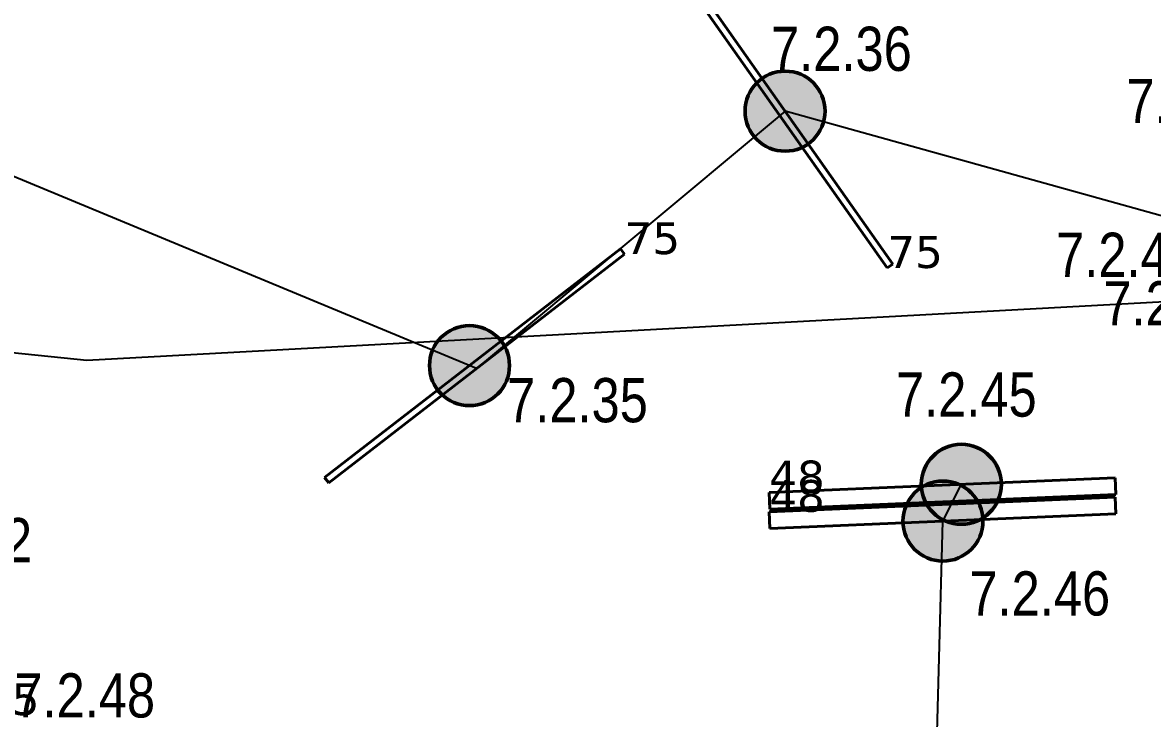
# Model space of a CAD drawing. Header units: millimetres. Extents: x -243740 to 150609, y -473655 to -165121.
# Drawn here: x 3897 to 10288, y -389779 to -385843 of the extents above; entities that cross this region are included whole.
import ezdxf
from ezdxf.enums import TextEntityAlignment as Align

# ---------------------------------------------------------------- set-up
doc = ezdxf.new("R2010")
doc.units = ezdxf.units.MM
doc.linetypes.add('Штрих', pattern=[6.35, 3.175, -3.175])
for name, color, linetype in [('_Гр.ЩД-1C.10.4.I6.1', 6, 'Continuous'), ('_Гр.ЩД-1C.10.4.I6.2', 6, 'Continuous'), ('Вставка', 252, 'Continuous')]:
    doc.layers.add(name, color=color, linetype=linetype)
for name, color, linetype, lineweight in [('_освещение_dali', 3, 'Continuous', 50), ('A-ANNO-DIMS', 7, 'Continuous', 9), ('DLX_FL1_LUM 222', 5, 'Continuous', 40), ('DLX_LUM 17', 5, 'Continuous', 40), ('АР_монолит', 252, 'Continuous', 50), ('ПК', 252, 'Continuous', 30)]:
    doc.layers.add(name, color=color, linetype=linetype, lineweight=lineweight)
doc.styles.add('GOST 2.304', font='')
doc.styles.get("Standard").update_dxf_attribs({"font": 'ARIALN.TTF'})
doc.styles.add('TableTextStyle', font='')
doc.styles.get('GOST 2.304').set_extended_font_data('GOST Common')
doc.styles.get('TableTextStyle').set_extended_font_data('VERDANA.TTF')
doc.linetypes.add('Truba', pattern='A,3e-05,[4,MSH_7,S=1,R=0,X=0,Y=0],-3.022072', length=3.022102)
doc.dimstyles.new('М-200', dxfattribs={"dimtxt": 400, "dimasz": 160, "dimexe": 200, "dimexo": 400, "dimgap": 50, "dimtad": 1, "dimdec": 0, "dimzin": 0, "dimdsep": 46, "dimtxsty": 'GOST 2.304', "dimblk": 'ARCHTICK', "dimcen": 180, "dimdle": 200, "dimadec": 0, "dimazin": 0, "dimtfac": 1, "dimtdec": 0, "dimtmove": 1, "dimatfit": 0, "dimfxl": 1, "dimtolj": 1, "dimtzin": 0, "dimarcsym": 0})

# ---------------------------------------------------------------- blocks, each defined once
blk = doc.blocks.new('_ArchTick')
at = {"color": 0, "linetype": 'ByBlock', "const_width": 0.15}
blk.add_lwpolyline([(-0.5, -0.5), (0.5, 0.5)], dxfattribs=at)
blk = doc.blocks.new('*D46')
at = {"layer": 'A-ANNO-DIMS', "color": 0, "lineweight": -2, "transparency": 16777216}
blk.add_arc((-165703.8, -113309.3), 107894.2, 269.999998, 325.999999, dxfattribs=at)
at = {"layer": 'Defpoints', "color": 0, "lineweight": 30, "transparency": 16777216}
for p in [(-165703.8, -113309.3), (-165703.8, -113309.3), (-75741.3, -173989.8), (-131171, -215527.9), (-165703.8, -221903.3)]:
    blk.add_point(p, dxfattribs=at)
at = {"layer": 'A-ANNO-DIMS', "color": 0, "lineweight": -2, "transparency": 16777216, "xscale": 160, "yscale": 160, "zscale": 160}
for p, rotation in [((-76255.4, -173643), 55.99999895826774), ((-165703.8, -221203.5), 179.9999981265246)]:
    blk.add_blockref('_ArchTick', p, dxfattribs=dict(at, rotation=rotation))
at = {"layer": 'A-ANNO-DIMS', "color": 0, "transparency": 16777216, "insert": (-114299.5, -207822), "char_height": 400, "attachment_point": 5, "rotation": 28.54122, "style": 'GOST 2.304'}
blk.add_mtext('\\A1;56,0%%D', dxfattribs=at)
blk = doc.blocks.new('A$Caabd1818')
at = {"layer": 'DLX_FL1_LUM 222'}
for points in [[(4151.4, 9021.4, 0), (6107.6, 9104, 0)], [(6107.6, 9104, 0), (4151.4, 9021.4, 0)], [(6107.6, 9104, 0), (4151.4, 9021.4, 0)], [(4151.4, 9021.4, 0), (6107.6, 9104, 0)], [(6107.6, 9104, 0), (6107.6, 9104, 0)], [(6107.6, 9104, 0), (6111.6, 9010.1, 0)], [(6111.6, 9010.1, 0), (6107.6, 9104, 0)], [(6107.6, 9104, 0), (6107.6, 9104, 0)], [(6111.6, 9010.1, 0), (6107.6, 9104, 0)], [(6107.6, 9104, 0), (6111.6, 9010.1, 0)], [(4155.3, 8927.5, 0), (4151.4, 9021.4, 0)], [(4151.4, 9021.4, 0), (4151.4, 9021.4, 0)], [(4151.4, 9021.4, 0), (4155.3, 8927.5, 0)], [(4151.4, 9021.4, 0), (4151.4, 9021.4, 0)], [(4151.4, 9021.4, 0), (4155.3, 8927.5, 0)], [(4155.3, 8927.5, 0), (4151.4, 9021.4, 0)], [(4151.4, 8911.7, 0), (6107.6, 8994.3, 0)], [(6107.6, 8994.3, 0), (4151.4, 8911.7, 0)], [(6107.6, 8994.3, 0), (4151.4, 8911.7, 0)], [(4151.4, 8911.7, 0), (6107.6, 8994.3, 0)], [(6111.6, 9010.1, 0), (4155.3, 8927.5, 0)], [(4155.3, 8927.5, 0), (6111.6, 9010.1, 0)], [(4155.3, 8927.5, 0), (6111.6, 9010.1, 0)], [(6111.6, 9010.1, 0), (4155.3, 8927.5, 0)], [(6107.6, 8994.3, 0), (6107.6, 8994.3, 0)], [(6107.6, 8994.3, 0), (6111.6, 8900.4, 0)], [(6111.6, 8900.4, 0), (6107.6, 8994.3, 0)], [(6107.6, 8994.3, 0), (6107.6, 8994.3, 0)], [(6111.6, 8900.4, 0), (6107.6, 8994.3, 0)], [(6107.6, 8994.3, 0), (6111.6, 8900.4, 0)], [(6111.6, 9010.1, 0), (6111.6, 9010.1, 0)], [(6111.6, 9010.1, 0), (6111.6, 9010.1, 0)], [(4155.3, 8817.8, 0), (4151.4, 8911.7, 0)], [(4151.4, 8911.7, 0), (4151.4, 8911.7, 0)], [(4151.4, 8911.7, 0), (4155.3, 8817.8, 0)], [(4151.4, 8911.7, 0), (4151.4, 8911.7, 0)], [(4151.4, 8911.7, 0), (4155.3, 8817.8, 0)], [(4155.3, 8817.8, 0), (4151.4, 8911.7, 0)], [(4155.3, 8927.5, 0), (4155.3, 8927.5, 0)], [(4155.3, 8927.5, 0), (4155.3, 8927.5, 0)], [(6111.6, 8900.4, 0), (4155.3, 8817.8, 0)], [(4155.3, 8817.8, 0), (6111.6, 8900.4, 0)], [(4155.3, 8817.8, 0), (6111.6, 8900.4, 0)], [(6111.6, 8900.4, 0), (4155.3, 8817.8, 0)], [(6111.6, 8900.4, 0), (6111.6, 8900.4, 0)], [(6111.6, 8900.4, 0), (6111.6, 8900.4, 0)], [(4155.3, 8817.8, 0), (4155.3, 8817.8, 0)], [(4155.3, 8817.8, 0), (4155.3, 8817.8, 0)]]:
    blk.add_polyline3d(points, dxfattribs=at)
at = {"layer": 'DLX_LUM 17'}
for points in [[(4819, 10291.2, 0), (3600.8, 12021.4, 0)], [(3600.8, 12021.4, 0), (4819, 10291.2, 0)], [(3600.8, 12021.4, 0), (4819, 10291.2, 0)], [(4819, 10291.2, 0), (3600.8, 12021.4, 0)], [(3631.9, 12043.2, 0), (4850.1, 10313.1, 0)], [(4850.1, 10313.1, 0), (3631.9, 12043.2, 0)], [(4850.1, 10313.1, 0), (3631.9, 12043.2, 0)], [(3631.9, 12043.2, 0), (4850.1, 10313.1, 0)], [(1636.1, 9105, 0), (3309.7, 10399.8, 0)], [(3309.7, 10399.8, 0), (1636.1, 9105, 0)], [(3309.7, 10399.8, 0), (1636.1, 9105, 0)], [(1636.1, 9105, 0), (3309.7, 10399.8, 0)], [(3333, 10369.8, 0), (1659.3, 9075, 0)], [(1659.3, 9075, 0), (3333, 10369.8, 0)], [(1659.3, 9075, 0), (3333, 10369.8, 0)], [(3333, 10369.8, 0), (1659.3, 9075, 0)], [(3309.7, 10399.8, 0), (3309.7, 10399.8, 0)], [(3309.7, 10399.8, 0), (3333, 10369.8, 0)], [(3333, 10369.8, 0), (3309.7, 10399.8, 0)], [(3309.7, 10399.8, 0), (3309.7, 10399.8, 0)], [(3333, 10369.8, 0), (3309.7, 10399.8, 0)], [(3309.7, 10399.8, 0), (3333, 10369.8, 0)], [(3333, 10369.8, 0), (3333, 10369.8, 0)], [(3333, 10369.8, 0), (3333, 10369.8, 0)], [(4850.1, 10313.1, 0), (4819, 10291.2, 0)], [(4819, 10291.2, 0), (4850.1, 10313.1, 0)], [(4819, 10291.2, 0), (4850.1, 10313.1, 0)], [(4850.1, 10313.1, 0), (4819, 10291.2, 0)], [(4819, 10291.2, 0), (4819, 10291.2, 0)], [(4819, 10291.2, 0), (4819, 10291.2, 0)], [(4850.1, 10313.1, 0), (4850.1, 10313.1, 0)], [(4850.1, 10313.1, 0), (4850.1, 10313.1, 0)], [(1659.3, 9075, 0), (1636.1, 9105, 0)], [(1636.1, 9105, 0), (1636.1, 9105, 0)], [(1636.1, 9105, 0), (1659.3, 9075, 0)], [(1636.1, 9105, 0), (1636.1, 9105, 0)], [(1636.1, 9105, 0), (1659.3, 9075, 0)], [(1659.3, 9075, 0), (1636.1, 9105, 0)], [(1659.3, 9075, 0), (1659.3, 9075, 0)], [(1659.3, 9075, 0), (1659.3, 9075, 0)]]:
    blk.add_polyline3d(points, dxfattribs=at)
blk = doc.blocks.new('A$Cab2378fa')
at = {"lineweight": 25, "true_color": 0xfff5f5}
h = blk.add_hatch(color=7, dxfattribs=at)
h.dxf.hatch_style = 1
h.paths.add_polyline_path([(0, 0), (-141.6, -170.3, 0.174923), (3, -222.4, 0.197808), (162.3, -156.8)])
h.paths.add_polyline_path([(-163.2, 157.6), (0, 0), (147.8, 177.8, 0.175398), (3, 230.2, 0.209014)])
at = {"lineweight": 25}
h = blk.add_hatch(color=0, dxfattribs=at)
h.paths.add_polyline_path([(162.3, -156.8, 0.442338), (147.8, 177.8), (0, 0)])
h.paths.add_polyline_path([(-141.6, -170.3), (0, 0), (-163.2, 157.6, 0.430096)])
blk.add_circle((3, 3.9), 226.3)
blk = doc.blocks.new('Оси200')
at = {"layer": 'A-ANNO-DIMS'}
dim = blk.add_angular_dim_2l(base=(-131171, -215527.9), line1=((-165703.8, -113309.3), (-75741.3, -173989.8)), line2=((-165703.8, -113309.3), (-165703.8, -221903.3)), text='56,0%%D', dimstyle='М-200', override={"dimadec": 2, "dimtmove": 2}, dxfattribs=at)
dim.commit()
dim.dimension.update_dxf_attribs({"geometry": '*D46', "text_midpoint": (-114299.5, -207822), "dimtype": 130})
blk = doc.blocks.new('A$C010e0e93')
at = {"layer": 'A-ANNO-DIMS'}
blk.add_blockref('Оси200', (404603.7, 213803.6), dxfattribs=at)

msp = doc.modelspace()

# ---------------------------------------------------------------- block references
at = {"layer": 'Вставка', "linetype": 'Truba', "lineweight": 30, "ltscale": 100}
msp.add_blockref('A$C010e0e93', (-234640, -397437.2), dxfattribs=at)

# ---------------------------------------------------------------- next in the draw order: linework, layer by layer
at = {"layer": '_Гр.ЩД-1C.10.4.I6.1', "ltscale": 100}
msp.add_lwpolyline([(28523.4, -389381.8), (27274.6, -384681.4), (26206.4, -384965.2), (18923.5, -386162.1), (11640, -387351.5), (4260, -387754), (1428, -387463.2)], dxfattribs=at)
at = {"layer": '_Гр.ЩД-1C.10.4.I6.2', "ltscale": 100}
for points in [[(28523.4, -389381.8), (27274.6, -384681.4), (26202.3, -384948.7), (18923.5, -386162.1), (11640, -387351.5), (11198.3, -387297.4), (11125.2, -387214.3), (11259.4, -386672.7), (11159, -386616.4), (10917, -387067.7), (11017.5, -387124), (8210.7, -386343.6), (6465.8, -387799.4), (3254, -386467.3)], [(2933.7, -397261.6), (9469.8, -395898.8), (9260, -392493.8), (9684.1, -392226.1), (9060.7, -390210), (9103.2, -388662.7), (9207.5, -388454.5)]]:
    msp.add_lwpolyline(points, dxfattribs=at)

# ---------------------------------------------------------------- next in the draw order: block references
at = {"layer": '_освещение_dali', "color": 5, "ltscale": 100}
for p in [(8207.7, -386347.5), (6422.4, -387786.6), (9204.5, -388458.4), (9100.2, -388666.6)]:
    msp.add_blockref('A$Cab2378fa', p, dxfattribs=at)
at = {"layer": 'Defpoints', "linetype": 'Truba', "ltscale": 100}
msp.add_blockref('A$Caabd1818', (3969.7, -397521.8), dxfattribs=at)

# ---------------------------------------------------------------- next in the draw order: texts
at = {"layer": '_Гр.ЩД-1C.10.4.I6.2', "ltscale": 100}
for s, p in [('7.2.36', (8529.2, -386190.8)), ('7.2.53', (10538.8, -386486.2)), ('7.2.49', (10141.7, -387356.1)), ('7.2.50', (10408.9, -387630.4)), ('7.2.35', (7036.2, -388178.4)), ('7.2.45', (9235.7, -388146.5)), ('7.2.32', (3552.8, -388970.2)), ('7.2.46', (9651.1, -389271.8)), ('7.2.48', (4248.8, -389848.5))]:
    msp.add_text(s, height=250, dxfattribs=at).set_placement(p, align=Align.BOTTOM_CENTER)
at = {"layer": '_освещение_dali', "color": 21, "true_color": 0xffad73, "style": 'TableTextStyle'}
for s, p in [('75', (7302.6, -387152)), ('75', (8788.7, -387230.6)), ('48', (8121.1, -388500.4)), ('48', (8121.1, -388610.1)), ('45', (3678.8, -389760.2))]:
    msp.add_text(s, height=180, dxfattribs=at).set_placement(p)

doc.saveas('drawing.dxf')
